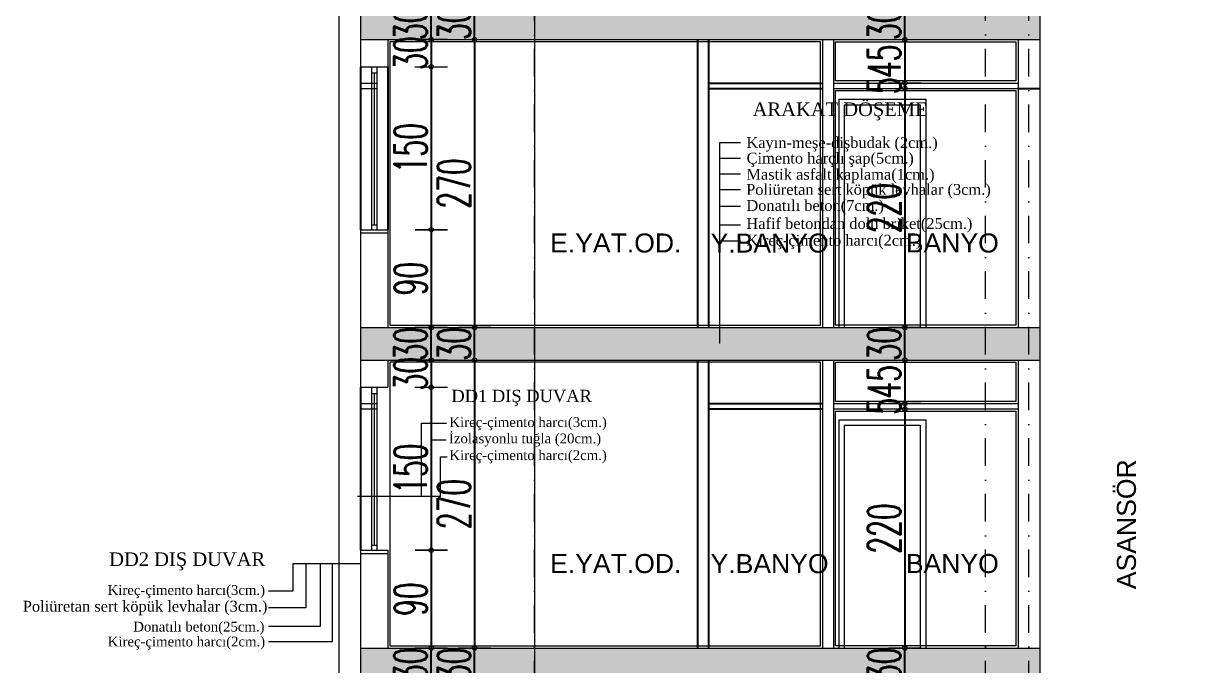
# Model space of a CAD drawing. Header units: millimetres. Extents: x -16104 to 67872, y -88009 to 12107.
# Drawn here: x 617.5 to 885.3, y -7290.2 to -7142.4 of the extents above; entities that cross this region are included whole.
import ezdxf

# ---------------------------------------------------------------- set-up
doc = ezdxf.new("R2010")
doc.units = ezdxf.units.MM
doc.linetypes.add('DASHDOTX2', pattern=[50.8, 25.4, -12.7, 0, -12.7])
doc.layers.get('0').update_dxf_attribs({"color": 241})
doc.layers.add('TARAMA', color=8, linetype='Continuous', lineweight=15)
doc.styles.add('DIM', font='Txttw.shx', dxfattribs={"width": 0.6})
doc.styles.add('ÖLÇÜ', font='times.ttf', dxfattribs={"height": 15})
doc.dimstyles.new('50', dxfattribs={"dimscale": 0, "dimtxt": 30, "dimasz": 1, "dimexe": 0, "dimexo": 2, "dimgap": 4, "dimtad": 1, "dimdec": 0, "dimzin": 0, "dimdsep": 46, "dimtxsty": 'DIM', "dimblk1": 'DOT', "dimblk2": 'DOT', "dimsah": 1, "dimcen": 1.5, "dimdle": 3, "dimse1": 1, "dimse2": 1, "dimclrd": 256, "dimclre": 9, "dimclrt": 256, "dimadec": 0, "dimazin": 0, "dimtfac": 0.24, "dimtdec": 0, "dimtix": 1, "dimtmove": 2, "dimatfit": 3, "dimldrblk": 'DOT', "dimfxl": 0, "dimtolj": 1, "dimtzin": 15, "dimarcsym": 0})
pattern_1 = [(45, (14602.0634, -51966.1225), (-1.76776695, 1.76776695), []), (45, (14603.8284, -51966.1225), (-1.76776695, 1.76776695), [1.2, -0.5])]

# ---------------------------------------------------------------- blocks, each defined once
blk = doc.blocks.new('DOT')
for p, q in [((0, 15), (0, -15)), ((-2, 0), (0, 0)), ((2, 0), (0, 0))]:
    blk.add_line(p, q)
blk.add_circle((0, 0), 2)
blk = doc.blocks.new('*D3250')
at = {"layer": 'Defpoints', "color": 0, "transparency": 16777216}
for p in [(47031.3, -34176.4), (47031.3, -34176.4), (47031.3, -34206.4)]:
    blk.add_point(p, dxfattribs=at)
at = {"layer": 'TARAMA', "lineweight": -2, "transparency": 16777216}
for p, q in [((47031.3, -34175.4), (47031.3, -34174.4)), ((47031.3, -34206.4), (47031.3, -34176.4)), ((47031.3, -34207.4), (47031.3, -34208.4))]:
    blk.add_line(p, q, dxfattribs=at)
for p, rotation in [((47031.3, -34176.4), 270), ((47031.3, -34206.4), 90)]:
    blk.add_blockref('DOT', p, dxfattribs=dict(at, rotation=rotation))
at = {"layer": 'TARAMA', "transparency": 16777216, "insert": (47012.3, -34191.4), "char_height": 30, "attachment_point": 5, "rotation": 90, "style": 'DIM'}
blk.add_mtext('\\A1;30', dxfattribs=at)
blk = doc.blocks.new('*D3251')
at = {"layer": 'Defpoints', "color": 0, "transparency": 16777216}
for p in [(46991.3, -34231.4), (46991.3, -34381.4), (47031.4, -34381.4)]:
    blk.add_point(p, dxfattribs=at)
at = {"layer": 'TARAMA', "lineweight": -2, "transparency": 16777216}
blk.add_line((47031.4, -34232.4), (47031.4, -34380.4), dxfattribs=at)
for p, rotation in [((47031.4, -34231.4), 90), ((47031.4, -34381.4), 270)]:
    blk.add_blockref('DOT', p, dxfattribs=dict(at, rotation=rotation))
at = {"layer": 'TARAMA', "transparency": 16777216, "insert": (47012.4, -34306.4), "char_height": 30, "attachment_point": 5, "rotation": 90, "style": 'DIM'}
blk.add_mtext('\\A1;150', dxfattribs=at)
blk = doc.blocks.new('*D3252')
at = {"layer": 'Defpoints', "color": 0, "transparency": 16777216}
for p in [(47031.3, -34206.4), (47031.3, -34231.4), (47031.4, -34231.4)]:
    blk.add_point(p, dxfattribs=at)
at = {"layer": 'TARAMA', "lineweight": -2, "transparency": 16777216}
for p, q in [((47031.3, -34205.4), (47031.3, -34204.4)), ((47031.3, -34206.4), (47031.3, -34231.4)), ((47031.3, -34232.4), (47031.3, -34233.4))]:
    blk.add_line(p, q, dxfattribs=at)
for p, rotation in [((47031.3, -34206.4), 270), ((47031.3, -34231.4), 90)]:
    blk.add_blockref('DOT', p, dxfattribs=dict(at, rotation=rotation))
at = {"layer": 'TARAMA', "transparency": 16777216, "insert": (47012.3, -34218.9), "char_height": 30, "attachment_point": 5, "rotation": 90, "style": 'DIM'}
blk.add_mtext('\\A1;30', dxfattribs=at)
blk = doc.blocks.new('*D3253')
at = {"layer": 'Defpoints', "color": 0, "transparency": 16777216}
for p in [(47031.4, -34381.4), (47031.4, -34471.4), (47031.4, -34471.4)]:
    blk.add_point(p, dxfattribs=at)
at = {"layer": 'TARAMA', "lineweight": -2, "transparency": 16777216}
blk.add_line((47031.4, -34382.4), (47031.4, -34470.4), dxfattribs=at)
for p, rotation in [((47031.4, -34381.4), 90), ((47031.4, -34471.4), 270)]:
    blk.add_blockref('DOT', p, dxfattribs=dict(at, rotation=rotation))
at = {"layer": 'TARAMA', "transparency": 16777216, "insert": (47012.4, -34426.4), "char_height": 30, "attachment_point": 5, "rotation": 90, "style": 'DIM'}
blk.add_mtext('\\A1;90', dxfattribs=at)
blk = doc.blocks.new('*D3254')
at = {"layer": 'Defpoints', "color": 0, "transparency": 16777216}
for p in [(47401.6, -34176.4), (47467.4, -34176.4), (47401.6, -34206.4)]:
    blk.add_point(p, dxfattribs=at)
at = {"layer": 'TARAMA', "lineweight": -2, "transparency": 16777216}
for p, q in [((47467.4, -34175.4), (47467.4, -34174.4)), ((47467.4, -34206.4), (47467.4, -34176.4)), ((47467.4, -34207.4), (47467.4, -34208.4))]:
    blk.add_line(p, q, dxfattribs=at)
for p, rotation in [((47467.4, -34176.4), 270), ((47467.4, -34206.4), 90)]:
    blk.add_blockref('DOT', p, dxfattribs=dict(at, rotation=rotation))
at = {"layer": 'TARAMA', "transparency": 16777216, "insert": (47448.4, -34191.4), "char_height": 30, "attachment_point": 5, "rotation": 90, "style": 'DIM'}
blk.add_mtext('\\A1;30', dxfattribs=at)
blk = doc.blocks.new('*D3255')
at = {"layer": 'Defpoints', "color": 0, "transparency": 16777216}
for p in [(47467.4, -34206.4), (47467.4, -34246.4), (47467.4, -34246.4)]:
    blk.add_point(p, dxfattribs=at)
at = {"layer": 'TARAMA', "lineweight": -2, "transparency": 16777216}
blk.add_line((47467.4, -34207.4), (47467.4, -34245.4), dxfattribs=at)
for p, rotation in [((47467.4, -34206.4), 90), ((47467.4, -34246.4), 270)]:
    blk.add_blockref('DOT', p, dxfattribs=dict(at, rotation=rotation))
at = {"layer": 'TARAMA', "transparency": 16777216, "insert": (47448.4, -34226.4), "char_height": 30, "attachment_point": 5, "rotation": 90, "style": 'DIM'}
blk.add_mtext('\\A1;45', dxfattribs=at)
blk = doc.blocks.new('*D3256')
at = {"layer": 'Defpoints', "color": 0, "transparency": 16777216}
for p in [(47467.4, -34246.4), (47467.4, -34251.4), (47467.4, -34251.4)]:
    blk.add_point(p, dxfattribs=at)
at = {"layer": 'TARAMA', "lineweight": -2, "transparency": 16777216}
for p, q in [((47467.4, -34245.4), (47467.4, -34244.4)), ((47467.4, -34246.4), (47467.4, -34251.4)), ((47467.4, -34252.4), (47467.4, -34253.4))]:
    blk.add_line(p, q, dxfattribs=at)
for p, rotation in [((47467.4, -34246.4), 270), ((47467.4, -34251.4), 90)]:
    blk.add_blockref('DOT', p, dxfattribs=dict(at, rotation=rotation))
at = {"layer": 'TARAMA', "transparency": 16777216, "insert": (47448.4, -34248.9), "char_height": 30, "attachment_point": 5, "rotation": 90, "style": 'DIM'}
blk.add_mtext('\\A1;5', dxfattribs=at)
blk = doc.blocks.new('*D3257')
at = {"layer": 'Defpoints', "color": 0, "transparency": 16777216}
for p in [(47467.4, -34251.4), (47467.4, -34471.4), (47467.4, -34471.4)]:
    blk.add_point(p, dxfattribs=at)
at = {"layer": 'TARAMA', "lineweight": -2, "transparency": 16777216}
blk.add_line((47467.4, -34252.4), (47467.4, -34470.4), dxfattribs=at)
for p, rotation in [((47467.4, -34251.4), 90), ((47467.4, -34471.4), 270)]:
    blk.add_blockref('DOT', p, dxfattribs=dict(at, rotation=rotation))
at = {"layer": 'TARAMA', "transparency": 16777216, "insert": (47448.4, -34361.4), "char_height": 30, "attachment_point": 5, "rotation": 90, "style": 'DIM'}
blk.add_mtext('\\A1;220', dxfattribs=at)
blk = doc.blocks.new('*D3264')
at = {"layer": 'Defpoints', "color": 0, "transparency": 16777216}
for p in [(47031.3, -34471.4), (47031.3, -34471.4), (47031.3, -34501.4)]:
    blk.add_point(p, dxfattribs=at)
at = {"layer": 'TARAMA', "lineweight": -2, "transparency": 16777216}
for p, q in [((47031.3, -34470.4), (47031.3, -34469.4)), ((47031.3, -34501.4), (47031.3, -34471.4)), ((47031.3, -34502.4), (47031.3, -34503.4))]:
    blk.add_line(p, q, dxfattribs=at)
for p, rotation in [((47031.3, -34471.4), 270), ((47031.3, -34501.4), 90)]:
    blk.add_blockref('DOT', p, dxfattribs=dict(at, rotation=rotation))
at = {"layer": 'TARAMA', "transparency": 16777216, "insert": (47012.3, -34486.4), "char_height": 30, "attachment_point": 5, "rotation": 90, "style": 'DIM'}
blk.add_mtext('\\A1;30', dxfattribs=at)
blk = doc.blocks.new('*D3265')
at = {"layer": 'Defpoints', "color": 0, "transparency": 16777216}
for p in [(46991.3, -34526.4), (46991.3, -34676.4), (47031.4, -34676.4)]:
    blk.add_point(p, dxfattribs=at)
at = {"layer": 'TARAMA', "lineweight": -2, "transparency": 16777216}
blk.add_line((47031.4, -34527.4), (47031.4, -34675.4), dxfattribs=at)
for p, rotation in [((47031.4, -34526.4), 90), ((47031.4, -34676.4), 270)]:
    blk.add_blockref('DOT', p, dxfattribs=dict(at, rotation=rotation))
at = {"layer": 'TARAMA', "transparency": 16777216, "insert": (47012.4, -34601.4), "char_height": 30, "attachment_point": 5, "rotation": 90, "style": 'DIM'}
blk.add_mtext('\\A1;150', dxfattribs=at)
blk = doc.blocks.new('*D3266')
at = {"layer": 'Defpoints', "color": 0, "transparency": 16777216}
for p in [(47031.3, -34501.4), (47031.3, -34526.4), (47031.4, -34526.4)]:
    blk.add_point(p, dxfattribs=at)
at = {"layer": 'TARAMA', "lineweight": -2, "transparency": 16777216}
for p, q in [((47031.3, -34500.4), (47031.3, -34499.4)), ((47031.3, -34501.4), (47031.3, -34526.4)), ((47031.3, -34527.4), (47031.3, -34528.4))]:
    blk.add_line(p, q, dxfattribs=at)
for p, rotation in [((47031.3, -34501.4), 270), ((47031.3, -34526.4), 90)]:
    blk.add_blockref('DOT', p, dxfattribs=dict(at, rotation=rotation))
at = {"layer": 'TARAMA', "transparency": 16777216, "insert": (47012.3, -34513.9), "char_height": 30, "attachment_point": 5, "rotation": 90, "style": 'DIM'}
blk.add_mtext('\\A1;30', dxfattribs=at)
blk = doc.blocks.new('*D3267')
at = {"layer": 'Defpoints', "color": 0, "transparency": 16777216}
for p in [(47031.4, -34676.4), (47031.4, -34766.4), (47031.4, -34766.4)]:
    blk.add_point(p, dxfattribs=at)
at = {"layer": 'TARAMA', "lineweight": -2, "transparency": 16777216}
blk.add_line((47031.4, -34677.4), (47031.4, -34765.4), dxfattribs=at)
for p, rotation in [((47031.4, -34676.4), 90), ((47031.4, -34766.4), 270)]:
    blk.add_blockref('DOT', p, dxfattribs=dict(at, rotation=rotation))
at = {"layer": 'TARAMA', "transparency": 16777216, "insert": (47012.4, -34721.4), "char_height": 30, "attachment_point": 5, "rotation": 90, "style": 'DIM'}
blk.add_mtext('\\A1;90', dxfattribs=at)
blk = doc.blocks.new('*D3268')
at = {"layer": 'Defpoints', "color": 0, "transparency": 16777216}
for p in [(47401.6, -34471.4), (47467.4, -34471.4), (47401.6, -34501.4)]:
    blk.add_point(p, dxfattribs=at)
at = {"layer": 'TARAMA', "lineweight": -2, "transparency": 16777216}
for p, q in [((47467.4, -34470.4), (47467.4, -34469.4)), ((47467.4, -34501.4), (47467.4, -34471.4)), ((47467.4, -34502.4), (47467.4, -34503.4))]:
    blk.add_line(p, q, dxfattribs=at)
for p, rotation in [((47467.4, -34471.4), 270), ((47467.4, -34501.4), 90)]:
    blk.add_blockref('DOT', p, dxfattribs=dict(at, rotation=rotation))
at = {"layer": 'TARAMA', "transparency": 16777216, "insert": (47448.4, -34486.4), "char_height": 30, "attachment_point": 5, "rotation": 90, "style": 'DIM'}
blk.add_mtext('\\A1;30', dxfattribs=at)
blk = doc.blocks.new('*D3269')
at = {"layer": 'Defpoints', "color": 0, "transparency": 16777216}
for p in [(47467.4, -34501.4), (47467.4, -34541.4), (47467.4, -34541.4)]:
    blk.add_point(p, dxfattribs=at)
at = {"layer": 'TARAMA', "lineweight": -2, "transparency": 16777216}
blk.add_line((47467.4, -34502.4), (47467.4, -34540.4), dxfattribs=at)
for p, rotation in [((47467.4, -34501.4), 90), ((47467.4, -34541.4), 270)]:
    blk.add_blockref('DOT', p, dxfattribs=dict(at, rotation=rotation))
at = {"layer": 'TARAMA', "transparency": 16777216, "insert": (47448.4, -34521.4), "char_height": 30, "attachment_point": 5, "rotation": 90, "style": 'DIM'}
blk.add_mtext('\\A1;45', dxfattribs=at)
blk = doc.blocks.new('*D3270')
at = {"layer": 'Defpoints', "color": 0, "transparency": 16777216}
for p in [(47467.4, -34541.4), (47467.4, -34546.4), (47467.4, -34546.4)]:
    blk.add_point(p, dxfattribs=at)
at = {"layer": 'TARAMA', "lineweight": -2, "transparency": 16777216}
for p, q in [((47467.4, -34540.4), (47467.4, -34539.4)), ((47467.4, -34541.4), (47467.4, -34546.4)), ((47467.4, -34547.4), (47467.4, -34548.4))]:
    blk.add_line(p, q, dxfattribs=at)
for p, rotation in [((47467.4, -34541.4), 270), ((47467.4, -34546.4), 90)]:
    blk.add_blockref('DOT', p, dxfattribs=dict(at, rotation=rotation))
at = {"layer": 'TARAMA', "transparency": 16777216, "insert": (47448.4, -34543.9), "char_height": 30, "attachment_point": 5, "rotation": 90, "style": 'DIM'}
blk.add_mtext('\\A1;5', dxfattribs=at)
blk = doc.blocks.new('*D3271')
at = {"layer": 'Defpoints', "color": 0, "transparency": 16777216}
for p in [(47467.4, -34546.4), (47467.4, -34766.4), (47467.4, -34766.4)]:
    blk.add_point(p, dxfattribs=at)
at = {"layer": 'TARAMA', "lineweight": -2, "transparency": 16777216}
blk.add_line((47467.4, -34547.4), (47467.4, -34765.4), dxfattribs=at)
for p, rotation in [((47467.4, -34546.4), 90), ((47467.4, -34766.4), 270)]:
    blk.add_blockref('DOT', p, dxfattribs=dict(at, rotation=rotation))
at = {"layer": 'TARAMA', "transparency": 16777216, "insert": (47448.4, -34656.4), "char_height": 30, "attachment_point": 5, "rotation": 90, "style": 'DIM'}
blk.add_mtext('\\A1;220', dxfattribs=at)
blk = doc.blocks.new('*D3278')
at = {"layer": 'Defpoints', "color": 0, "transparency": 16777216}
for p in [(47031.3, -34766.4), (47031.3, -34766.4), (47031.3, -34796.4)]:
    blk.add_point(p, dxfattribs=at)
at = {"layer": 'TARAMA', "lineweight": -2, "transparency": 16777216}
for p, q in [((47031.3, -34765.4), (47031.3, -34764.4)), ((47031.3, -34796.4), (47031.3, -34766.4)), ((47031.3, -34797.4), (47031.3, -34798.4))]:
    blk.add_line(p, q, dxfattribs=at)
for p, rotation in [((47031.3, -34766.4), 270), ((47031.3, -34796.4), 90)]:
    blk.add_blockref('DOT', p, dxfattribs=dict(at, rotation=rotation))
at = {"layer": 'TARAMA', "transparency": 16777216, "insert": (47012.3, -34781.4), "char_height": 30, "attachment_point": 5, "rotation": 90, "style": 'DIM'}
blk.add_mtext('\\A1;30', dxfattribs=at)
blk = doc.blocks.new('*D3282')
at = {"layer": 'Defpoints', "color": 0, "transparency": 16777216}
for p in [(47401.6, -34766.4), (47467.4, -34766.4), (47401.6, -34796.4)]:
    blk.add_point(p, dxfattribs=at)
at = {"layer": 'TARAMA', "lineweight": -2, "transparency": 16777216}
for p, q in [((47467.4, -34765.4), (47467.4, -34764.4)), ((47467.4, -34796.4), (47467.4, -34766.4)), ((47467.4, -34797.4), (47467.4, -34798.4))]:
    blk.add_line(p, q, dxfattribs=at)
for p, rotation in [((47467.4, -34766.4), 270), ((47467.4, -34796.4), 90)]:
    blk.add_blockref('DOT', p, dxfattribs=dict(at, rotation=rotation))
at = {"layer": 'TARAMA', "transparency": 16777216, "insert": (47448.4, -34781.4), "char_height": 30, "attachment_point": 5, "rotation": 90, "style": 'DIM'}
blk.add_mtext('\\A1;30', dxfattribs=at)
blk = doc.blocks.new('*D3327')
at = {"layer": 'Defpoints', "color": 0, "transparency": 16777216}
for p in [(47071.3, -34206.4), (47071.3, -34471.4), (47071.3, -34471.4)]:
    blk.add_point(p, dxfattribs=at)
at = {"layer": 'TARAMA', "lineweight": -2, "transparency": 16777216}
blk.add_line((47071.3, -34207.4), (47071.3, -34470.4), dxfattribs=at)
for p, rotation in [((47071.3, -34206.4), 90), ((47071.3, -34471.4), 270)]:
    blk.add_blockref('DOT', p, dxfattribs=dict(at, rotation=rotation))
at = {"layer": 'TARAMA', "transparency": 16777216, "insert": (47052.3, -34338.9), "char_height": 30, "attachment_point": 5, "rotation": 90, "style": 'DIM'}
blk.add_mtext('\\A1;270', dxfattribs=at)
blk = doc.blocks.new('*D3329')
at = {"layer": 'Defpoints', "color": 0, "transparency": 16777216}
for p in [(47071.3, -34176.4), (47071.3, -34176.4), (47071.3, -34206.4)]:
    blk.add_point(p, dxfattribs=at)
at = {"layer": 'TARAMA', "lineweight": -2, "transparency": 16777216}
for p, q in [((47071.3, -34175.4), (47071.3, -34174.4)), ((47071.3, -34206.4), (47071.3, -34176.4)), ((47071.3, -34207.4), (47071.3, -34208.4))]:
    blk.add_line(p, q, dxfattribs=at)
for p, rotation in [((47071.3, -34176.4), 270), ((47071.3, -34206.4), 90)]:
    blk.add_blockref('DOT', p, dxfattribs=dict(at, rotation=rotation))
at = {"layer": 'TARAMA', "transparency": 16777216, "insert": (47052.3, -34191.4), "char_height": 30, "attachment_point": 5, "rotation": 90, "style": 'DIM'}
blk.add_mtext('\\A1;30', dxfattribs=at)
blk = doc.blocks.new('*D3330')
at = {"layer": 'Defpoints', "color": 0, "transparency": 16777216}
for p in [(47071.3, -34501.4), (47071.3, -34766.4), (47071.3, -34766.4)]:
    blk.add_point(p, dxfattribs=at)
at = {"layer": 'TARAMA', "lineweight": -2, "transparency": 16777216}
blk.add_line((47071.3, -34502.4), (47071.3, -34765.4), dxfattribs=at)
for p, rotation in [((47071.3, -34501.4), 90), ((47071.3, -34766.4), 270)]:
    blk.add_blockref('DOT', p, dxfattribs=dict(at, rotation=rotation))
at = {"layer": 'TARAMA', "transparency": 16777216, "insert": (47052.3, -34633.9), "char_height": 30, "attachment_point": 5, "rotation": 90, "style": 'DIM'}
blk.add_mtext('\\A1;270', dxfattribs=at)
blk = doc.blocks.new('*D3332')
at = {"layer": 'Defpoints', "color": 0, "transparency": 16777216}
for p in [(47071.3, -34471.4), (47071.3, -34471.4), (47071.3, -34501.4)]:
    blk.add_point(p, dxfattribs=at)
at = {"layer": 'TARAMA', "lineweight": -2, "transparency": 16777216}
for p, q in [((47071.3, -34470.4), (47071.3, -34469.4)), ((47071.3, -34501.4), (47071.3, -34471.4)), ((47071.3, -34502.4), (47071.3, -34503.4))]:
    blk.add_line(p, q, dxfattribs=at)
for p, rotation in [((47071.3, -34471.4), 270), ((47071.3, -34501.4), 90)]:
    blk.add_blockref('DOT', p, dxfattribs=dict(at, rotation=rotation))
at = {"layer": 'TARAMA', "transparency": 16777216, "insert": (47052.3, -34486.4), "char_height": 30, "attachment_point": 5, "rotation": 90, "style": 'DIM'}
blk.add_mtext('\\A1;30', dxfattribs=at)
blk = doc.blocks.new('*D3336')
at = {"layer": 'Defpoints', "color": 0, "transparency": 16777216}
for p in [(47071.3, -34766.4), (47071.3, -34766.4), (47071.3, -34796.4)]:
    blk.add_point(p, dxfattribs=at)
at = {"layer": 'TARAMA', "lineweight": -2, "transparency": 16777216}
for p, q in [((47071.3, -34765.4), (47071.3, -34764.4)), ((47071.3, -34796.4), (47071.3, -34766.4)), ((47071.3, -34797.4), (47071.3, -34798.4))]:
    blk.add_line(p, q, dxfattribs=at)
for p, rotation in [((47071.3, -34766.4), 270), ((47071.3, -34796.4), 90)]:
    blk.add_blockref('DOT', p, dxfattribs=dict(at, rotation=rotation))
at = {"layer": 'TARAMA', "transparency": 16777216, "insert": (47052.3, -34781.4), "char_height": 30, "attachment_point": 5, "rotation": 90, "style": 'DIM'}
blk.add_mtext('\\A1;30', dxfattribs=at)
blk = doc.blocks.new('POK')
h = blk.add_hatch()
h.set_pattern_fill('ANSI35,_O', color=256)
h.set_pattern_definition([(45, (3519.817, -45012.505), (-4.4901281, 4.4901281), []), (45, (3524.307, -45012.505), (-4.4901281, 4.4901281), [7.9375, -1.5875, 0, -1.5875])])
h.paths.add_polyline_path([(47591.6, -34471.4), (47581.6, -34471.4), (47581.6, -34501.4), (47591.6, -34501.4)])
h.paths.add_polyline_path([(47581.6, -34471.4), (47541.6, -34471.4), (47541.6, -34501.4), (47581.6, -34501.4)])
h.paths.add_polyline_path([(47541.6, -34471.4), (47126.3, -34471.4), (47126.3, -34501.4), (47541.6, -34501.4)])
h.paths.add_polyline_path([(47126.3, -34471.4), (46966.3, -34471.4), (46966.3, -34501.4), (47126.3, -34501.4)])
h.paths.add_polyline_path([(47425.9, -34508.5), (47425.9, -34464.3), (47470.9, -34464.3), (47470.9, -34508.5)], flags=9)
h.paths.add_polyline_path([(46989.8, -34508.5), (46989.8, -34464.3), (47034.8, -34464.3), (47034.8, -34508.5)], flags=9)
h.paths.add_polyline_path([(46989.8, -34536), (46989.8, -34491.8), (47034.8, -34491.8), (47034.8, -34536)], flags=9)
h.paths.add_polyline_path([(47029.8, -34508.5), (47029.8, -34464.3), (47074.8, -34464.3), (47074.8, -34508.5)], flags=9)
at = {"layer": 'TARAMA'}
h = blk.add_hatch(dxfattribs=at)
h.set_pattern_fill('JIS_STN_2.5,_O', color=256)
h.set_pattern_definition(pattern_1)
h.paths.add_polyline_path([(47591.6, -34206.4), (47591.6, -34176.4), (46966.3, -34176.4), (46966.3, -34206.4)])
h.paths.add_polyline_path([(47751.3, -34176.4), (47751.3, -34206.4), (47771.3, -34206.4), (47771.3, -34176.4)])
h = blk.add_hatch(dxfattribs=at)
h.set_pattern_fill('JIS_STN_2.5,_O', color=256)
h.set_pattern_definition(pattern_1)
h.paths.add_polyline_path([(47591.6, -34796.4), (47591.6, -34766.4), (46966.3, -34766.4), (46966.3, -34796.4)])
for p, q in [((47276.6, -34206.4), (47276.6, -34471.4)), ((47286.6, -34206.4), (47286.6, -34471.4)), ((46966.3, -34231.4), (46966.3, -34381.4)), ((46991.3, -34231.4), (46991.3, -34381.4)), ((47286.6, -34246.4), (47391.6, -34246.4)), ((47286.6, -34251.4), (47391.6, -34251.4)), ((47571.6, -34251.4), (47591.6, -34251.4)), ((47276.6, -34501.4), (47276.6, -34766.4)), ((47286.6, -34501.4), (47286.6, -34766.4)), ((46966.3, -34526.4), (46966.3, -34676.4)), ((47286.6, -34541.4), (47391.6, -34541.4)), ((47286.6, -34546.4), (47391.6, -34546.4))]:
    blk.add_line(p, q)
for p, q in [((47126.3, -33189.9), (47126.3, -36031.2)), ((46946.3, -33881.4), (46946.3, -34206.4)), ((46946.3, -34176.4), (46946.3, -34501.4)), ((46966.3, -34176.4), (46966.3, -34231.4)), ((47591.6, -34176.4), (47591.6, -34471.4)), ((46966.3, -34206.4), (47591.6, -34206.4)), ((46991.3, -34206.4), (46991.3, -34231.4)), ((47391.6, -34206.4), (47391.6, -34471.4)), ((47401.6, -34206.4), (47401.6, -34471.4)), ((47571.6, -34206.4), (47571.6, -34471.4)), ((46966.3, -34231.4), (46991.3, -34231.4)), ((46976.3, -34231.4), (46976.3, -34381.4)), ((46981.3, -34231.4), (46981.3, -34381.4)), ((46966.3, -34246.4), (46981.3, -34246.4)), ((46976.3, -34237), (46981.3, -34237)), ((46978.8, -34237), (46978.8, -34376.8)), ((47401.6, -34246.4), (47571.6, -34246.4)), ((46966.3, -34251.4), (46981.3, -34251.4)), ((47401.6, -34251.4), (47571.6, -34251.4)), ((47406.6, -34261.4), (47406.6, -34471.4)), ((47406.6, -34261.4), (47486.6, -34261.4)), ((47411.6, -34266.4), (47411.6, -34471.4)), ((47411.6, -34266.4), (47481.6, -34266.4)), ((47481.6, -34266.4), (47481.6, -34471.4)), ((47486.6, -34261.4), (47486.6, -34471.4)), ((47296.8, -34301.5), (47296.8, -34486)), ((47316, -34301.5), (47296.8, -34301.5)), ((47316, -34301.5), (47296.8, -34301.5)), ((47316, -34315.9), (47296.8, -34315.9)), ((47316, -34315.9), (47296.8, -34315.9)), ((47316, -34330.4), (47296.8, -34330.4)), ((47316, -34344.8), (47296.8, -34344.8)), ((47316, -34360.1), (47296.8, -34360.1)), ((46966.3, -34381.4), (46991.3, -34381.4)), ((46966.3, -34381.4), (46966.3, -34471.4)), ((46966.3, -34384.4), (46991.3, -34384.4)), ((46976.3, -34376.8), (46981.3, -34376.8)), ((46991.3, -34381.4), (46991.3, -34471.4)), ((47316, -34377.1), (47296.8, -34377.1)), ((47316, -34391.9), (47296.8, -34391.9)), ((46946.3, -34471.4), (46946.3, -34796.4)), ((46966.3, -34471.4), (47591.6, -34471.4)), ((46966.3, -34471.4), (46966.3, -34526.4)), ((47591.6, -34471.4), (47591.6, -34766.4)), ((46966.3, -34501.4), (47591.6, -34501.4)), ((46991.3, -34501.4), (46991.3, -34526.4)), ((47391.6, -34501.4), (47391.6, -34766.4)), ((47401.6, -34501.4), (47401.6, -34766.4)), ((47571.6, -34501.4), (47571.6, -34766.4)), ((46966.3, -34526.4), (46991.3, -34526.4)), ((46976.3, -34526.4), (46976.3, -34676.4)), ((46976.3, -34532), (46981.3, -34532)), ((46978.8, -34532), (46978.8, -34671.8)), ((46981.3, -34526.4), (46981.3, -34676.4)), ((46966.3, -34541.4), (46981.3, -34541.4)), ((46966.3, -34546.4), (46981.3, -34546.4)), ((47401.6, -34541.4), (47571.6, -34541.4)), ((47401.6, -34546.4), (47571.6, -34546.4)), ((47406.6, -34556.4), (47406.6, -34766.4)), ((47406.6, -34556.4), (47486.6, -34556.4)), ((47486.6, -34556.4), (47486.6, -34766.4)), ((47022.4, -34559.3), (47045.4, -34559.3)), ((47022.4, -34626.9), (47022.4, -34559.3)), ((47411.6, -34561.4), (47411.6, -34766.4)), ((47411.6, -34561.4), (47481.6, -34561.4)), ((47481.6, -34561.4), (47481.6, -34766.4)), ((47031.8, -34574.7), (47045.2, -34574.7)), ((47031.8, -34626.9), (47031.8, -34574.7)), ((47039.8, -34590.3), (47046.1, -34590.3)), ((47039.8, -34626.9), (47039.8, -34590.3)), ((47039.8, -34626.9), (46963.6, -34626.9)), ((46976.3, -34671.8), (46981.3, -34671.8)), ((46966.3, -34676.4), (46991.3, -34676.4)), ((46966.3, -34676.4), (46966.3, -34766.4)), ((46966.3, -34679.4), (46991.3, -34679.4)), ((46991.3, -34676.4), (46991.3, -34766.4)), ((46966.3, -34689), (46903.8, -34689)), ((46903.8, -34689), (46903.8, -34713.9)), ((46915.8, -34689), (46915.8, -34729.4)), ((46940, -34689), (46940, -34760.8)), ((46903.8, -34713.9), (46881.6, -34713.9)), ((46915.8, -34729.4), (46881.5, -34729.4)), ((46940, -34760.8), (46881.6, -34760.8)), ((46946.3, -34766.4), (46946.3, -35091.4)), ((46966.3, -34766.4), (47591.6, -34766.4)), ((46966.3, -34766.4), (46966.3, -34821.4)), ((47591.6, -34766.4), (47591.6, -35061.4))]:
    blk.add_line(p, q, dxfattribs=at)
at = {"layer": 'TARAMA', "linetype": 'DASHDOTX2'}
for p, q in [((47126.3, -36083.5), (47126.3, -33189.9)), ((47541.6, -36083.5), (47541.6, -33189.8)), ((47581.6, -36083.5), (47581.6, -33189.8))]:
    blk.add_line(p, q, dxfattribs=at)
at = {"layer": 'TARAMA'}
for points in [[(47389.6, -34208.4), (46993.3, -34208.4), (46993.3, -34231.4), (46993.3, -34381.4), (46993.3, -34469.4), (47389.6, -34469.4)], [(47403.6, -34208.4), (47569.6, -34208.4), (47569.6, -34244.4), (47403.6, -34244.4)], [(47403.6, -34253.4), (47569.6, -34253.4), (47569.6, -34469.4), (47403.6, -34469.4)], [(47389.6, -34503.4), (46993.3, -34503.4), (46993.3, -34526.4), (46993.3, -34676.4), (46993.3, -34764.4), (47389.6, -34764.4)], [(47403.6, -34503.4), (47569.6, -34503.4), (47569.6, -34539.4), (47403.6, -34539.4)], [(47403.6, -34548.4), (47569.6, -34548.4), (47569.6, -34764.4), (47403.6, -34764.4)]]:
    blk.add_lwpolyline(points, close=True, dxfattribs=at)
blk.add_lwpolyline([(46929.1, -34689), (46929.1, -34746.6), (46881.5, -34746.6)], dxfattribs=at)
at = {"layer": 'TARAMA', "style": 'ÖLÇÜ'}
for s, height, p in [('ARAKAT DÖŞEME', 12.5, (47327.3, -34276.8)), ('DD1 DIŞ DUVAR', 11.25, (47049.9, -34540)), ('DD2 DIŞ DUVAR', 12.5, (46734.8, -34690.9))]:
    blk.add_text(s, height=height, dxfattribs=at).set_placement(p)
at = {"layer": 'TARAMA', "ltscale": 0.8, "style": 'ÖLÇÜ'}
for s, height, p in [('Kayın-meşe-dişbudak (2cm.)', 10, (47321.5, -34306.2)), ('Çimento harçlı şap(5cm.)', 10, (47321.7, -34320.5)), ('Mastik asfalt kaplama(1cm.)', 10, (47321.5, -34335.4)), ('Poliüretan sert köpük levhalar (3cm.)', 10, (47321.3, -34349.3)), ('Donatılı beton(7cm.)', 10, (47321.5, -34364.1)), ('Hafif betondan dolu briket(25cm.)', 10, (47321.5, -34380.7)), ('Kireç-çimento harcı(2cm.)', 10, (47321.6, -34396.1)), ('Kireç-çimento harcı(3cm.)', 9, (47048.1, -34563)), ('İzolasyonlu tuğla (20cm.)', 9, (47047.7, -34578)), ('Kireç-çimento harcı(2cm.)', 9, (47048.1, -34593.4)), ('Kireç-çimento harcı(3cm.)', 9, (46733.4, -34717.5)), ('Poliüretan sert köpük levhalar (3cm.)', 10, (46655.3, -34732.9)), ('Donatılı beton(25cm.)', 9, (46757, -34751.2)), ('Kireç-çimento harcı(2cm.)', 9, (46733.5, -34764.9))]:
    blk.add_text(s, height=height, dxfattribs=at).set_placement(p)
at = {"layer": 'TARAMA', "char_height": 17.5, "width": 1076.841, "attachment_point": 9}
for s, insert in [('{\\fArial|b0|i0|c162|p34;E.YAT.OD.}', (47261.7, -34402.6)), ('{\\fArial|b0|i0|c162|p34;Y.BANYO}', (47397.2, -34402.7)), ('{\\fArial|b0|i0|c162|p34;BANYO}', (47553.9, -34402.6)), ('{\\fArial|b0|i0|c162|p34;E.YAT.OD.}', (47261.7, -34697.6)), ('{\\fArial|b0|i0|c162|p34;Y.BANYO}', (47397.2, -34697.7)), ('{\\fArial|b0|i0|c162|p34;BANYO}', (47553.9, -34697.6))]:
    blk.add_mtext(s, dxfattribs=dict(at, insert=insert))
at = {"layer": 'TARAMA', "insert": (47680.4, -34592.7), "char_height": 17.5, "width": 1076.841, "attachment_point": 9, "rotation": 90}
blk.add_mtext('{\\fArial|b0|i0|c162|p34;ASANSÖR}', dxfattribs=at)
at = {"layer": 'TARAMA'}
for base, p1, p2, picture, middle in [((47031.3, -34176.4), (47031.3, -34206.4), (47031.3, -34176.4), '*D3250', (47012.3, -34191.4)), ((47071.3, -34176.4), (47071.3, -34206.4), (47071.3, -34176.4), '*D3329', (47052.3, -34191.4)), ((47467.4, -34176.4), (47401.6, -34206.4), (47401.6, -34176.4), '*D3254', (47448.4, -34191.4)), ((47031.4, -34381.4), (46991.3, -34231.4), (46991.3, -34381.4), '*D3251', (47012.4, -34306.4)), ((47467.4, -34251.4), (47467.4, -34246.4), (47467.4, -34251.4), '*D3256', (47448.4, -34248.9)), ((47467.4, -34471.4), (47467.4, -34251.4), (47467.4, -34471.4), '*D3257', (47448.4, -34361.4)), ((47031.4, -34471.4), (47031.4, -34381.4), (47031.4, -34471.4), '*D3253', (47012.4, -34426.4)), ((47031.3, -34471.4), (47031.3, -34501.4), (47031.3, -34471.4), '*D3264', (47012.3, -34486.4)), ((47071.3, -34471.4), (47071.3, -34501.4), (47071.3, -34471.4), '*D3332', (47052.3, -34486.4)), ((47467.4, -34471.4), (47401.6, -34501.4), (47401.6, -34471.4), '*D3268', (47448.4, -34486.4)), ((47031.4, -34676.4), (46991.3, -34526.4), (46991.3, -34676.4), '*D3265', (47012.4, -34601.4)), ((47467.4, -34546.4), (47467.4, -34541.4), (47467.4, -34546.4), '*D3270', (47448.4, -34543.9)), ((47467.4, -34766.4), (47467.4, -34546.4), (47467.4, -34766.4), '*D3271', (47448.4, -34656.4)), ((47031.4, -34766.4), (47031.4, -34676.4), (47031.4, -34766.4), '*D3267', (47012.4, -34721.4)), ((47031.3, -34766.4), (47031.3, -34796.4), (47031.3, -34766.4), '*D3278', (47012.3, -34781.4)), ((47071.3, -34766.4), (47071.3, -34796.4), (47071.3, -34766.4), '*D3336', (47052.3, -34781.4)), ((47467.4, -34766.4), (47401.6, -34796.4), (47401.6, -34766.4), '*D3282', (47448.4, -34781.4))]:
    dim = blk.add_linear_dim(base=base, p1=p1, p2=p2, angle=90, dimstyle='50', override={"dimscale": 1}, dxfattribs=at)
    dim.commit()
    dim.dimension.update_dxf_attribs({"geometry": picture, "text_midpoint": middle})
for base, p1, p2, text, picture, middle in [((47031.3, -34231.4), (47031.3, -34206.4), (47031.4, -34231.4), '30', '*D3252', (47012.3, -34218.9)), ((47467.4, -34246.4), (47467.4, -34206.4), (47467.4, -34246.4), '45', '*D3255', (47448.4, -34226.4)), ((47071.3, -34471.4), (47071.3, -34206.4), (47071.3, -34471.4), '270', '*D3327', (47052.3, -34338.9)), ((47031.3, -34526.4), (47031.3, -34501.4), (47031.4, -34526.4), '30', '*D3266', (47012.3, -34513.9)), ((47071.3, -34766.4), (47071.3, -34501.4), (47071.3, -34766.4), '270', '*D3330', (47052.3, -34633.9)), ((47467.4, -34541.4), (47467.4, -34501.4), (47467.4, -34541.4), '45', '*D3269', (47448.4, -34521.4))]:
    dim = blk.add_linear_dim(base=base, p1=p1, p2=p2, angle=90, text=text, dimstyle='50', override={"dimscale": 1}, dxfattribs=at)
    dim.commit()
    dim.dimension.update_dxf_attribs({"geometry": picture, "text_midpoint": middle})

msp = doc.modelspace()

# ---------------------------------------------------------------- block references
at = {"xscale": 0.25, "yscale": 0.25, "zscale": 0.25}
msp.add_blockref('POK', (-11046.48, 1405.43), dxfattribs=at)

doc.saveas('drawing.dxf')
